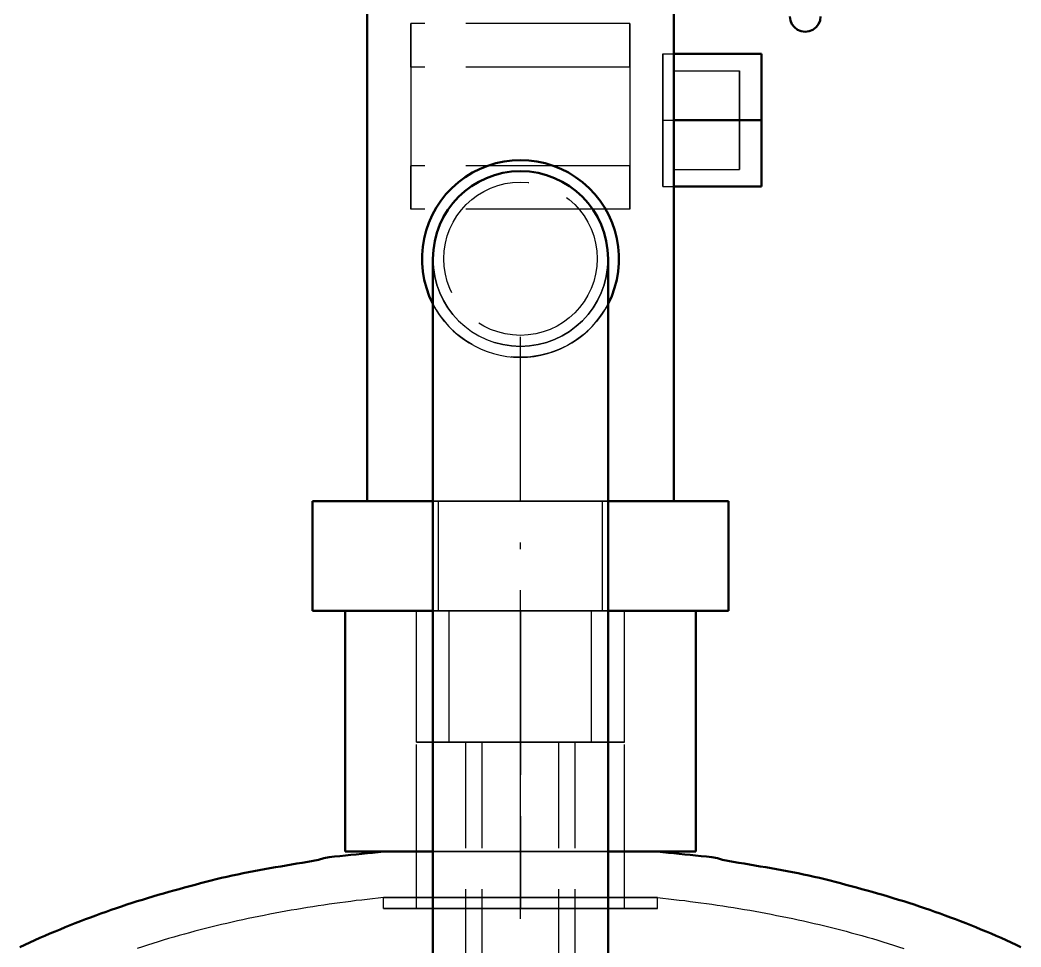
# Model space of a CAD drawing. Header units: millimetres. Extents: x 0 to 420, y 0 to 297.
# Drawn here: x 167.16 to 185.44, y 240.73 to 257.67 of the extents above; entities that cross this region are included whole.
import ezdxf

# ---------------------------------------------------------------- set-up
doc = ezdxf.new("R2010")
doc.units = ezdxf.units.MM
doc.linetypes.add('ISO02-TRAZOS', pattern=[3.75, 3, -0.75])
doc.linetypes.add('ISO04-TRAZO-PUNTO', pattern=[7.625, 6, -0.75, 0.125, -0.75])
for name, color, linetype, lineweight in [('01-VISIBLE', 7, 'CONTINUOUS', 50), ('02-OCULTA', 4, 'ISO02-TRAZOS', 25), ('03-EJE', 1, 'ISO04-TRAZO-PUNTO', 25)]:
    doc.layers.add(name, color=color, linetype=linetype, lineweight=lineweight)

msp = doc.modelspace()

# ---------------------------------------------------------------- linework, layer by layer
at = {"layer": '01-VISIBLE'}
for p, q in [((173.498, 248.876), (173.498, 261.13)), ((179.098, 248.876), (179.098, 261.13)), ((179.098, 257.048), (180.698, 257.048)), ((180.698, 257.048), (180.698, 255.836)), ((179.098, 255.836), (180.698, 255.836)), ((180.698, 255.836), (180.698, 254.623)), ((179.098, 254.623), (180.698, 254.623)), ((172.498, 246.876), (172.498, 248.876)), ((180.098, 246.876), (180.098, 248.876)), ((173.098, 242.476), (173.098, 246.876)), ((179.498, 242.476), (179.498, 246.876)), ((174.698, 245.305), (174.698, 190.44)), ((177.898, 245.305), (177.898, 190.44)), ((173.796, 242.476), (173.796, 242.476)), ((178.8, 242.476), (178.8, 242.476))]:
    msp.add_line(p, q, dxfattribs=at)
for points in [[(181.498, 257.45), (181.426, 257.459), (181.358, 257.487), (181.3, 257.532), (181.256, 257.59), (181.228, 257.657), (181.218, 257.73)], [(181.498, 257.45), (181.571, 257.459), (181.638, 257.487), (181.696, 257.532), (181.741, 257.59), (181.769, 257.657), (181.778, 257.73)], [(174.698, 245.305), (174.698, 245.405), (174.698, 245.505), (174.698, 245.605), (174.698, 245.705), (174.698, 245.805), (174.698, 245.905), (174.698, 246.005), (174.698, 246.105), (174.698, 246.205), (174.698, 246.305), (174.698, 246.405), (174.698, 246.505), (174.698, 246.605), (174.698, 246.705), (174.698, 246.805), (174.698, 246.905), (174.698, 247.005), (174.698, 247.105), (174.698, 247.205), (174.698, 247.305), (174.698, 247.405), (174.698, 247.505), (174.698, 247.605), (174.698, 247.705), (174.698, 247.805), (174.698, 247.905), (174.698, 248.005), (174.698, 248.105), (174.698, 248.205), (174.698, 248.305), (174.698, 248.405), (174.698, 248.505), (174.698, 248.605), (174.698, 248.705), (174.698, 248.805), (174.698, 248.905), (174.698, 249.005), (174.698, 249.105), (174.698, 249.205), (174.698, 249.305), (174.698, 249.405), (174.698, 249.505), (174.698, 249.605), (174.698, 249.705), (174.698, 249.805), (174.698, 249.905), (174.698, 250.005), (174.698, 250.105), (174.698, 250.205), (174.698, 250.305), (174.698, 250.405), (174.698, 250.505), (174.698, 250.605), (174.698, 250.705), (174.698, 250.805), (174.698, 250.905), (174.698, 251.005), (174.698, 251.105), (174.698, 251.205), (174.698, 251.305), (174.698, 251.405), (174.698, 251.505), (174.698, 251.605), (174.698, 251.705), (174.698, 251.805), (174.698, 251.905), (174.698, 252.005), (174.698, 252.105), (174.698, 252.205), (174.698, 252.305), (174.698, 252.405), (174.698, 252.505), (174.698, 252.605), (174.698, 252.705), (174.698, 252.805), (174.698, 252.905), (174.698, 253.005), (174.698, 253.105), (174.698, 253.205), (174.698, 253.305)], [(177.898, 245.305), (177.898, 245.405), (177.898, 245.505), (177.898, 245.605), (177.898, 245.705), (177.898, 245.805), (177.898, 245.905), (177.898, 246.005), (177.898, 246.105), (177.898, 246.205), (177.898, 246.305), (177.898, 246.405), (177.898, 246.505), (177.898, 246.605), (177.898, 246.705), (177.898, 246.805), (177.898, 246.905), (177.898, 247.005), (177.898, 247.105), (177.898, 247.205), (177.898, 247.305), (177.898, 247.405), (177.898, 247.505), (177.898, 247.605), (177.898, 247.705), (177.898, 247.805), (177.898, 247.905), (177.898, 248.005), (177.898, 248.105), (177.898, 248.205), (177.898, 248.305), (177.898, 248.405), (177.898, 248.505), (177.898, 248.605), (177.898, 248.705), (177.898, 248.805), (177.898, 248.905), (177.898, 249.005), (177.898, 249.105), (177.898, 249.205), (177.898, 249.305), (177.898, 249.405), (177.898, 249.505), (177.898, 249.605), (177.898, 249.705), (177.898, 249.805), (177.898, 249.905), (177.898, 250.005), (177.898, 250.105), (177.898, 250.205), (177.898, 250.305), (177.898, 250.405), (177.898, 250.505), (177.898, 250.605), (177.898, 250.705), (177.898, 250.805), (177.898, 250.905), (177.898, 251.005), (177.898, 251.105), (177.898, 251.205), (177.898, 251.305), (177.898, 251.405), (177.898, 251.505), (177.898, 251.605), (177.898, 251.705), (177.898, 251.805), (177.898, 251.905), (177.898, 252.005), (177.898, 252.105), (177.898, 252.205), (177.898, 252.305), (177.898, 252.405), (177.898, 252.505), (177.898, 252.605), (177.898, 252.705), (177.898, 252.805), (177.898, 252.905), (177.898, 253.005), (177.898, 253.105), (177.898, 253.205), (177.898, 253.305)], [(172.498, 248.876), (172.598, 248.876), (172.698, 248.876), (172.798, 248.876), (172.898, 248.876), (172.998, 248.876), (173.098, 248.876), (173.198, 248.876), (173.298, 248.876), (173.398, 248.876), (173.498, 248.876), (173.598, 248.876), (173.698, 248.876), (173.798, 248.876), (173.898, 248.876), (173.998, 248.876), (174.098, 248.876), (174.198, 248.876), (174.298, 248.876), (174.398, 248.876), (174.498, 248.876), (174.598, 248.876), (174.698, 248.876)], [(177.898, 248.876), (177.998, 248.876), (178.098, 248.876), (178.198, 248.876), (178.298, 248.876), (178.398, 248.876), (178.498, 248.876), (178.598, 248.876), (178.698, 248.876), (178.798, 248.876), (178.898, 248.876), (178.998, 248.876), (179.098, 248.876), (179.198, 248.876), (179.298, 248.876), (179.398, 248.876), (179.498, 248.876), (179.598, 248.876), (179.698, 248.876), (179.798, 248.876), (179.898, 248.876), (179.998, 248.876), (180.098, 248.876)], [(172.498, 246.876), (172.598, 246.876), (172.698, 246.876), (172.798, 246.876), (172.898, 246.876), (172.998, 246.876), (173.098, 246.876), (173.198, 246.876), (173.298, 246.876), (173.398, 246.876), (173.498, 246.876), (173.598, 246.876), (173.698, 246.876), (173.798, 246.876), (173.898, 246.876), (173.998, 246.876), (174.098, 246.876), (174.198, 246.876), (174.298, 246.876), (174.398, 246.876), (174.498, 246.876), (174.598, 246.876), (174.698, 246.876)], [(177.898, 246.876), (177.998, 246.876), (178.098, 246.876), (178.198, 246.876), (178.298, 246.876), (178.398, 246.876), (178.498, 246.876), (178.598, 246.876), (178.698, 246.876), (178.798, 246.876), (178.898, 246.876), (178.998, 246.876), (179.098, 246.876), (179.198, 246.876), (179.298, 246.876), (179.398, 246.876), (179.498, 246.876), (179.598, 246.876), (179.698, 246.876), (179.798, 246.876), (179.898, 246.876), (179.998, 246.876), (180.098, 246.876)], [(167.156, 240.732), (167.247, 240.775), (167.338, 240.817), (167.429, 240.858), (167.52, 240.899), (167.612, 240.939), (167.703, 240.978), (167.796, 241.018), (167.888, 241.056), (167.98, 241.094), (168.073, 241.131), (168.166, 241.168), (168.259, 241.204), (168.353, 241.24), (168.446, 241.275), (168.54, 241.31), (168.634, 241.344), (168.728, 241.378), (168.823, 241.411), (168.917, 241.444), (169.012, 241.476), (169.107, 241.507), (169.202, 241.538), (169.297, 241.568), (169.393, 241.598), (169.488, 241.627), (169.584, 241.656), (169.68, 241.684), (169.776, 241.712), (169.872, 241.74), (169.968, 241.767), (170.065, 241.793), (170.161, 241.82), (170.258, 241.846), (170.354, 241.872), (170.451, 241.898), (170.548, 241.923), (170.645, 241.947), (170.742, 241.972), (170.839, 241.995), (170.936, 242.018), (171.034, 242.039), (171.132, 242.06), (171.23, 242.081), (171.328, 242.1), (171.426, 242.119), (171.524, 242.138), (171.623, 242.155), (171.721, 242.173), (171.82, 242.19), (171.918, 242.206), (172.017, 242.223), (172.116, 242.24), (172.214, 242.256), (172.313, 242.273), (172.411, 242.29), (172.51, 242.307), (172.608, 242.328), (172.703, 242.358), (172.802, 242.372), (172.901, 242.384), (173, 242.395), (173.1, 242.405), (173.199, 242.416), (173.299, 242.426), (173.398, 242.436), (173.498, 242.446), (173.597, 242.456), (173.697, 242.466), (173.796, 242.476)], [(173.098, 242.476), (173.198, 242.476), (173.298, 242.476), (173.398, 242.476), (173.498, 242.476), (173.598, 242.476), (173.698, 242.476), (173.798, 242.476), (173.898, 242.476), (173.998, 242.476), (174.098, 242.476), (174.198, 242.476), (174.298, 242.476), (174.398, 242.476), (174.498, 242.476), (174.598, 242.476), (174.698, 242.476)], [(174.698, 242.476), (174.598, 242.476), (174.498, 242.476), (174.397, 242.476), (174.297, 242.476), (174.197, 242.476), (174.097, 242.476), (173.997, 242.476), (173.896, 242.476), (173.796, 242.476)], [(178.8, 242.476), (178.7, 242.476), (178.6, 242.476), (178.499, 242.476), (178.399, 242.476), (178.299, 242.476), (178.199, 242.476), (178.099, 242.476), (177.998, 242.476), (177.898, 242.476)], [(177.898, 242.476), (178.005, 242.476), (178.111, 242.476), (178.218, 242.476), (178.325, 242.476), (178.431, 242.476), (178.538, 242.476), (178.645, 242.476), (178.751, 242.476), (178.858, 242.476), (178.965, 242.476), (179.071, 242.476), (179.178, 242.476), (179.285, 242.476), (179.391, 242.476), (179.498, 242.476)], [(185.44, 240.732), (185.349, 240.775), (185.259, 240.817), (185.168, 240.858), (185.076, 240.899), (184.985, 240.939), (184.893, 240.978), (184.801, 241.018), (184.708, 241.056), (184.616, 241.094), (184.523, 241.131), (184.43, 241.168), (184.337, 241.204), (184.244, 241.24), (184.15, 241.275), (184.056, 241.31), (183.962, 241.344), (183.868, 241.378), (183.774, 241.411), (183.679, 241.444), (183.584, 241.476), (183.489, 241.507), (183.394, 241.538), (183.299, 241.568), (183.204, 241.598), (183.108, 241.627), (183.012, 241.656), (182.916, 241.684), (182.82, 241.712), (182.724, 241.74), (182.628, 241.767), (182.531, 241.793), (182.435, 241.82), (182.339, 241.846), (182.242, 241.872), (182.145, 241.898), (182.048, 241.923), (181.952, 241.947), (181.855, 241.972), (181.757, 241.995), (181.66, 242.018), (181.562, 242.039), (181.465, 242.06), (181.367, 242.081), (181.269, 242.1), (181.17, 242.119), (181.072, 242.138), (180.974, 242.155), (180.875, 242.173), (180.777, 242.19), (180.678, 242.206), (180.579, 242.223), (180.481, 242.24), (180.382, 242.256), (180.284, 242.273), (180.185, 242.29), (180.086, 242.307), (179.989, 242.328), (179.894, 242.358), (179.795, 242.372), (179.695, 242.384), (179.596, 242.395), (179.497, 242.405), (179.397, 242.416), (179.298, 242.426), (179.198, 242.436), (179.099, 242.446), (178.999, 242.456), (178.9, 242.466), (178.8, 242.476)]]:
    msp.add_lwpolyline(points, dxfattribs=at)
for radius, start, end in [(1.8, -27.266, -152.734), (1.6, 0, 180)]:
    msp.add_arc((176.298, 253.305), radius, start, end, dxfattribs=at)
at = {"layer": '02-OCULTA'}
for p, q in [((173.498, 248.876), (173.498, 261.53)), ((179.098, 248.876), (179.098, 261.53)), ((178.298, 257.601), (174.298, 257.601)), ((174.298, 256.805), (174.298, 257.601)), ((174.298, 257.601), (174.298, 255.003)), ((178.298, 256.805), (178.298, 257.601)), ((178.298, 257.601), (178.298, 255.003)), ((178.898, 257.048), (180.698, 257.048)), ((178.898, 255.836), (178.898, 257.048)), ((178.898, 257.048), (179.098, 257.048)), ((178.898, 257.048), (178.898, 255.836)), ((180.698, 255.836), (180.698, 257.048)), ((178.298, 256.805), (174.298, 256.805)), ((174.298, 256.805), (174.298, 254.208)), ((178.298, 256.805), (178.298, 254.208)), ((179.098, 256.736), (180.298, 256.736)), ((178.898, 255.836), (180.698, 255.836)), ((178.898, 255.836), (179.098, 255.836)), ((178.898, 255.836), (178.898, 254.623)), ((178.898, 254.623), (178.898, 255.836)), ((180.698, 254.623), (180.698, 255.836)), ((178.298, 255.003), (174.298, 255.003)), ((174.298, 254.208), (174.298, 255.003)), ((178.298, 254.208), (178.298, 255.003)), ((179.098, 254.936), (180.298, 254.936)), ((178.898, 254.623), (179.098, 254.623)), ((178.898, 254.623), (180.698, 254.623)), ((178.298, 254.208), (174.298, 254.208)), ((178.298, 248.876), (174.298, 248.876)), ((178.298, 248.876), (174.298, 248.876)), ((174.798, 246.876), (174.798, 248.876)), ((177.798, 246.876), (177.798, 248.876)), ((174.398, 241.435), (174.398, 246.876)), ((174.398, 244.476), (174.398, 246.876)), ((174.998, 244.476), (174.998, 246.876)), ((176.298, 246.876), (176.298, 241.435)), ((177.598, 244.476), (177.598, 246.876)), ((178.198, 241.435), (178.198, 246.876)), ((178.198, 244.476), (178.198, 246.876)), ((175.298, 115.04), (175.298, 244.476)), ((175.598, 115.04), (175.598, 244.476)), ((176.998, 115.04), (176.998, 244.476)), ((177.298, 115.04), (177.298, 244.476)), ((173.796, 241.435), (173.796, 241.635)), ((178.8, 241.435), (178.8, 241.635))]:
    msp.add_line(p, q, dxfattribs=at)
for points in [[(179.098, 254.936), (179.098, 255.036), (179.098, 255.136), (179.098, 255.236), (179.098, 255.336), (179.098, 255.436), (179.098, 255.536), (179.098, 255.636), (179.098, 255.736), (179.098, 255.836), (179.098, 255.936), (179.098, 256.036), (179.098, 256.136), (179.098, 256.236), (179.098, 256.336), (179.098, 256.436), (179.098, 256.536), (179.098, 256.636), (179.098, 256.736)], [(179.098, 256.736), (179.098, 256.636), (179.098, 256.536), (179.098, 256.436), (179.098, 256.336), (179.098, 256.236), (179.098, 256.136), (179.098, 256.036), (179.098, 255.936), (179.098, 255.836), (179.098, 255.736), (179.098, 255.636), (179.098, 255.536), (179.098, 255.436), (179.098, 255.336), (179.098, 255.236), (179.098, 255.136), (179.098, 255.036), (179.098, 254.936)], [(180.298, 254.936), (180.298, 255.036), (180.298, 255.136), (180.298, 255.236), (180.298, 255.336), (180.298, 255.436), (180.298, 255.536), (180.298, 255.636), (180.298, 255.736), (180.298, 255.836), (180.298, 255.936), (180.298, 256.036), (180.298, 256.136), (180.298, 256.236), (180.298, 256.336), (180.298, 256.436), (180.298, 256.536), (180.298, 256.636), (180.298, 256.736)], [(180.298, 256.736), (180.298, 256.636), (180.298, 256.536), (180.298, 256.436), (180.298, 256.336), (180.298, 256.236), (180.298, 256.136), (180.298, 256.036), (180.298, 255.936), (180.298, 255.836), (180.298, 255.736), (180.298, 255.636), (180.298, 255.536), (180.298, 255.436), (180.298, 255.336), (180.298, 255.236), (180.298, 255.136), (180.298, 255.036), (180.298, 254.936)], [(176.298, 248.876), (176.198, 248.876), (176.098, 248.876), (175.998, 248.876), (175.898, 248.876), (175.798, 248.876), (175.698, 248.876), (175.598, 248.876), (175.498, 248.876), (175.398, 248.876), (175.298, 248.876), (175.198, 248.876), (175.098, 248.876), (174.998, 248.876), (174.898, 248.876), (174.798, 248.876), (174.698, 248.876), (174.598, 248.876), (174.498, 248.876), (174.398, 248.876), (174.298, 248.876), (174.198, 248.876), (174.098, 248.876), (173.998, 248.876), (173.898, 248.876), (173.798, 248.876), (173.698, 248.876), (173.598, 248.876), (173.498, 248.876), (173.398, 248.876), (173.298, 248.876), (173.198, 248.876), (173.098, 248.876), (172.998, 248.876), (172.898, 248.876), (172.798, 248.876), (172.698, 248.876), (172.598, 248.876), (172.498, 248.876)], [(174.298, 248.876), (174.198, 248.876), (174.098, 248.876), (173.998, 248.876), (173.898, 248.876), (173.798, 248.876), (173.698, 248.876), (173.598, 248.876), (173.498, 248.876)], [(174.298, 248.876), (174.198, 248.876), (174.098, 248.876), (173.998, 248.876), (173.898, 248.876), (173.798, 248.876), (173.698, 248.876), (173.598, 248.876), (173.498, 248.876)], [(174.698, 248.876), (174.801, 248.876), (174.905, 248.876), (175.008, 248.876), (175.111, 248.876), (175.214, 248.876), (175.318, 248.876), (175.421, 248.876), (175.524, 248.876), (175.627, 248.876), (175.73, 248.876), (175.834, 248.876), (175.937, 248.876), (176.04, 248.876), (176.143, 248.876), (176.247, 248.876), (176.35, 248.876), (176.453, 248.876), (176.556, 248.876), (176.659, 248.876), (176.763, 248.876), (176.866, 248.876), (176.969, 248.876), (177.072, 248.876), (177.176, 248.876), (177.279, 248.876), (177.382, 248.876), (177.485, 248.876), (177.588, 248.876), (177.692, 248.876), (177.795, 248.876), (177.898, 248.876)], [(176.298, 248.876), (176.198, 248.876), (176.098, 248.876), (175.998, 248.876), (175.898, 248.876), (175.798, 248.876), (175.698, 248.876), (175.598, 248.876), (175.498, 248.876), (175.398, 248.876), (175.298, 248.876), (175.198, 248.876), (175.098, 248.876), (174.998, 248.876), (174.898, 248.876), (174.798, 248.876)], [(174.798, 248.876), (174.898, 248.876), (174.998, 248.876), (175.098, 248.876), (175.198, 248.876), (175.298, 248.876), (175.398, 248.876), (175.498, 248.876), (175.598, 248.876), (175.698, 248.876), (175.798, 248.876), (175.898, 248.876), (175.998, 248.876), (176.098, 248.876), (176.198, 248.876), (176.298, 248.876), (176.398, 248.876), (176.498, 248.876), (176.598, 248.876), (176.698, 248.876), (176.798, 248.876), (176.898, 248.876), (176.998, 248.876), (177.098, 248.876), (177.198, 248.876), (177.298, 248.876), (177.398, 248.876), (177.498, 248.876), (177.598, 248.876), (177.698, 248.876), (177.798, 248.876)], [(180.098, 248.876), (179.998, 248.876), (179.898, 248.876), (179.798, 248.876), (179.698, 248.876), (179.598, 248.876), (179.498, 248.876), (179.398, 248.876), (179.298, 248.876), (179.198, 248.876), (179.098, 248.876), (178.998, 248.876), (178.898, 248.876), (178.798, 248.876), (178.698, 248.876), (178.598, 248.876), (178.498, 248.876), (178.398, 248.876), (178.298, 248.876), (178.198, 248.876), (178.098, 248.876), (177.998, 248.876), (177.898, 248.876), (177.798, 248.876), (177.698, 248.876), (177.598, 248.876), (177.498, 248.876), (177.398, 248.876), (177.298, 248.876), (177.198, 248.876), (177.098, 248.876), (176.998, 248.876), (176.898, 248.876), (176.798, 248.876), (176.698, 248.876), (176.598, 248.876), (176.498, 248.876), (176.398, 248.876), (176.298, 248.876)], [(177.798, 248.876), (177.691, 248.876), (177.584, 248.876), (177.477, 248.876), (177.37, 248.876), (177.262, 248.876), (177.155, 248.876), (177.048, 248.876), (176.941, 248.876), (176.834, 248.876), (176.727, 248.876), (176.62, 248.876), (176.512, 248.876), (176.405, 248.876), (176.298, 248.876)], [(178.298, 248.876), (178.398, 248.876), (178.498, 248.876), (178.598, 248.876), (178.698, 248.876), (178.798, 248.876), (178.898, 248.876), (178.998, 248.876), (179.098, 248.876)], [(178.298, 248.876), (178.398, 248.876), (178.498, 248.876), (178.598, 248.876), (178.698, 248.876), (178.798, 248.876), (178.898, 248.876), (178.998, 248.876), (179.098, 248.876)], [(176.298, 246.876), (176.198, 246.876), (176.098, 246.876), (175.998, 246.876), (175.898, 246.876), (175.798, 246.876), (175.698, 246.876), (175.598, 246.876), (175.498, 246.876), (175.398, 246.876), (175.298, 246.876), (175.198, 246.876), (175.098, 246.876), (174.998, 246.876), (174.898, 246.876), (174.798, 246.876), (174.698, 246.876), (174.598, 246.876), (174.498, 246.876), (174.398, 246.876), (174.298, 246.876), (174.198, 246.876), (174.098, 246.876), (173.998, 246.876), (173.898, 246.876), (173.798, 246.876), (173.698, 246.876), (173.598, 246.876), (173.498, 246.876), (173.398, 246.876), (173.298, 246.876), (173.198, 246.876), (173.098, 246.876), (172.998, 246.876), (172.898, 246.876), (172.798, 246.876), (172.698, 246.876), (172.598, 246.876), (172.498, 246.876)], [(176.298, 246.876), (176.198, 246.876), (176.098, 246.876), (175.998, 246.876), (175.898, 246.876), (175.798, 246.876), (175.698, 246.876), (175.598, 246.876), (175.498, 246.876), (175.398, 246.876), (175.298, 246.876), (175.198, 246.876), (175.098, 246.876), (174.998, 246.876), (174.898, 246.876), (174.798, 246.876), (174.698, 246.876), (174.598, 246.876), (174.498, 246.876), (174.398, 246.876), (174.298, 246.876), (174.198, 246.876), (174.098, 246.876), (173.998, 246.876), (173.898, 246.876), (173.798, 246.876), (173.698, 246.876), (173.598, 246.876), (173.498, 246.876), (173.398, 246.876), (173.298, 246.876), (173.198, 246.876), (173.098, 246.876)], [(173.098, 246.876), (173.198, 246.876), (173.298, 246.876), (173.398, 246.876), (173.498, 246.876), (173.598, 246.876), (173.698, 246.876), (173.798, 246.876), (173.898, 246.876), (173.998, 246.876), (174.098, 246.876), (174.198, 246.876), (174.298, 246.876), (174.398, 246.876), (174.498, 246.876), (174.598, 246.876), (174.698, 246.876), (174.798, 246.876), (174.898, 246.876), (174.998, 246.876), (175.098, 246.876), (175.198, 246.876), (175.298, 246.876), (175.398, 246.876), (175.498, 246.876), (175.598, 246.876), (175.698, 246.876), (175.798, 246.876), (175.898, 246.876), (175.998, 246.876), (176.098, 246.876), (176.198, 246.876), (176.298, 246.876), (176.398, 246.876), (176.498, 246.876), (176.598, 246.876), (176.698, 246.876), (176.798, 246.876), (176.898, 246.876), (176.998, 246.876), (177.098, 246.876), (177.198, 246.876), (177.298, 246.876), (177.398, 246.876), (177.498, 246.876), (177.598, 246.876), (177.698, 246.876), (177.798, 246.876), (177.898, 246.876), (177.998, 246.876), (178.098, 246.876), (178.198, 246.876), (178.298, 246.876), (178.398, 246.876), (178.498, 246.876), (178.598, 246.876), (178.698, 246.876), (178.798, 246.876), (178.898, 246.876), (178.998, 246.876), (179.098, 246.876), (179.198, 246.876), (179.298, 246.876), (179.398, 246.876), (179.498, 246.876)], [(176.298, 246.876), (176.198, 246.876), (176.098, 246.876), (175.998, 246.876), (175.898, 246.876), (175.798, 246.876), (175.698, 246.876), (175.598, 246.876), (175.498, 246.876), (175.398, 246.876), (175.298, 246.876), (175.198, 246.876), (175.098, 246.876), (174.998, 246.876), (174.898, 246.876), (174.798, 246.876), (174.698, 246.876), (174.598, 246.876), (174.498, 246.876), (174.398, 246.876)], [(174.398, 246.876), (174.498, 246.876), (174.598, 246.876), (174.698, 246.876), (174.798, 246.876), (174.898, 246.876), (174.998, 246.876), (175.098, 246.876), (175.198, 246.876), (175.298, 246.876), (175.398, 246.876), (175.498, 246.876), (175.598, 246.876), (175.698, 246.876), (175.798, 246.876), (175.898, 246.876), (175.998, 246.876), (176.098, 246.876), (176.198, 246.876), (176.298, 246.876), (176.398, 246.876), (176.498, 246.876), (176.598, 246.876), (176.698, 246.876), (176.798, 246.876), (176.898, 246.876), (176.998, 246.876), (177.098, 246.876), (177.198, 246.876), (177.298, 246.876), (177.398, 246.876), (177.498, 246.876), (177.598, 246.876), (177.698, 246.876), (177.798, 246.876), (177.898, 246.876), (177.998, 246.876), (178.098, 246.876), (178.198, 246.876)], [(176.298, 246.876), (176.198, 246.876), (176.098, 246.876), (175.998, 246.876), (175.898, 246.876), (175.798, 246.876), (175.698, 246.876), (175.598, 246.876), (175.498, 246.876), (175.398, 246.876), (175.298, 246.876), (175.198, 246.876), (175.098, 246.876), (174.998, 246.876), (174.898, 246.876), (174.798, 246.876), (174.698, 246.876), (174.598, 246.876), (174.498, 246.876), (174.398, 246.876)], [(174.398, 246.876), (174.498, 246.876), (174.598, 246.876), (174.698, 246.876), (174.798, 246.876), (174.898, 246.876), (174.998, 246.876), (175.098, 246.876), (175.198, 246.876), (175.298, 246.876), (175.398, 246.876), (175.498, 246.876), (175.598, 246.876), (175.698, 246.876), (175.798, 246.876), (175.898, 246.876), (175.998, 246.876), (176.098, 246.876), (176.198, 246.876), (176.298, 246.876), (176.398, 246.876), (176.498, 246.876), (176.598, 246.876), (176.698, 246.876), (176.798, 246.876), (176.898, 246.876), (176.998, 246.876), (177.098, 246.876), (177.198, 246.876), (177.298, 246.876), (177.398, 246.876), (177.498, 246.876), (177.598, 246.876), (177.698, 246.876), (177.798, 246.876), (177.898, 246.876), (177.998, 246.876), (178.098, 246.876), (178.198, 246.876)], [(174.698, 246.876), (174.801, 246.876), (174.905, 246.876), (175.008, 246.876), (175.111, 246.876), (175.214, 246.876), (175.318, 246.876), (175.421, 246.876), (175.524, 246.876), (175.627, 246.876), (175.73, 246.876), (175.834, 246.876), (175.937, 246.876), (176.04, 246.876), (176.143, 246.876), (176.247, 246.876), (176.35, 246.876), (176.453, 246.876), (176.556, 246.876), (176.659, 246.876), (176.763, 246.876), (176.866, 246.876), (176.969, 246.876), (177.072, 246.876), (177.176, 246.876), (177.279, 246.876), (177.382, 246.876), (177.485, 246.876), (177.588, 246.876), (177.692, 246.876), (177.795, 246.876), (177.898, 246.876)], [(176.298, 246.876), (176.198, 246.876), (176.098, 246.876), (175.998, 246.876), (175.898, 246.876), (175.798, 246.876), (175.698, 246.876), (175.598, 246.876), (175.498, 246.876), (175.398, 246.876), (175.298, 246.876), (175.198, 246.876), (175.098, 246.876), (174.998, 246.876), (174.898, 246.876), (174.798, 246.876)], [(174.798, 246.876), (174.898, 246.876), (174.998, 246.876), (175.098, 246.876), (175.198, 246.876), (175.298, 246.876), (175.398, 246.876), (175.498, 246.876), (175.598, 246.876), (175.698, 246.876), (175.798, 246.876), (175.898, 246.876), (175.998, 246.876), (176.098, 246.876), (176.198, 246.876), (176.298, 246.876), (176.398, 246.876), (176.498, 246.876), (176.598, 246.876), (176.698, 246.876), (176.798, 246.876), (176.898, 246.876), (176.998, 246.876), (177.098, 246.876), (177.198, 246.876), (177.298, 246.876), (177.398, 246.876), (177.498, 246.876), (177.598, 246.876), (177.698, 246.876), (177.798, 246.876)], [(176.298, 246.876), (176.198, 246.876), (176.098, 246.876), (175.998, 246.876), (175.898, 246.876), (175.798, 246.876), (175.698, 246.876), (175.598, 246.876), (175.498, 246.876), (175.398, 246.876), (175.298, 246.876), (175.198, 246.876), (175.098, 246.876), (174.998, 246.876)], [(174.998, 246.876), (175.098, 246.876), (175.198, 246.876), (175.298, 246.876), (175.398, 246.876), (175.498, 246.876), (175.598, 246.876), (175.698, 246.876), (175.798, 246.876), (175.898, 246.876), (175.998, 246.876), (176.098, 246.876), (176.198, 246.876), (176.298, 246.876), (176.398, 246.876), (176.498, 246.876), (176.598, 246.876), (176.698, 246.876), (176.798, 246.876), (176.898, 246.876), (176.998, 246.876), (177.098, 246.876), (177.198, 246.876), (177.298, 246.876), (177.398, 246.876), (177.498, 246.876), (177.598, 246.876)], [(179.498, 246.876), (179.395, 246.876), (179.292, 246.876), (179.188, 246.876), (179.085, 246.876), (178.982, 246.876), (178.879, 246.876), (178.776, 246.876), (178.672, 246.876), (178.569, 246.876), (178.466, 246.876), (178.363, 246.876), (178.259, 246.876), (178.156, 246.876), (178.053, 246.876), (177.95, 246.876), (177.847, 246.876), (177.743, 246.876), (177.64, 246.876), (177.537, 246.876), (177.434, 246.876), (177.33, 246.876), (177.227, 246.876), (177.124, 246.876), (177.021, 246.876), (176.918, 246.876), (176.814, 246.876), (176.711, 246.876), (176.608, 246.876), (176.505, 246.876), (176.401, 246.876), (176.298, 246.876)], [(178.198, 246.876), (178.098, 246.876), (177.998, 246.876), (177.898, 246.876), (177.798, 246.876), (177.698, 246.876), (177.598, 246.876), (177.498, 246.876), (177.398, 246.876), (177.298, 246.876), (177.198, 246.876), (177.098, 246.876), (176.998, 246.876), (176.898, 246.876), (176.798, 246.876), (176.698, 246.876), (176.598, 246.876), (176.498, 246.876), (176.398, 246.876), (176.298, 246.876)], [(180.098, 246.876), (179.998, 246.876), (179.898, 246.876), (179.798, 246.876), (179.698, 246.876), (179.598, 246.876), (179.498, 246.876), (179.398, 246.876), (179.298, 246.876), (179.198, 246.876), (179.098, 246.876), (178.998, 246.876), (178.898, 246.876), (178.798, 246.876), (178.698, 246.876), (178.598, 246.876), (178.498, 246.876), (178.398, 246.876), (178.298, 246.876), (178.198, 246.876), (178.098, 246.876), (177.998, 246.876), (177.898, 246.876), (177.798, 246.876), (177.698, 246.876), (177.598, 246.876), (177.498, 246.876), (177.398, 246.876), (177.298, 246.876), (177.198, 246.876), (177.098, 246.876), (176.998, 246.876), (176.898, 246.876), (176.798, 246.876), (176.698, 246.876), (176.598, 246.876), (176.498, 246.876), (176.398, 246.876), (176.298, 246.876)], [(177.798, 246.876), (177.691, 246.876), (177.584, 246.876), (177.477, 246.876), (177.37, 246.876), (177.262, 246.876), (177.155, 246.876), (177.048, 246.876), (176.941, 246.876), (176.834, 246.876), (176.727, 246.876), (176.62, 246.876), (176.512, 246.876), (176.405, 246.876), (176.298, 246.876)], [(178.198, 246.876), (178.098, 246.876), (177.998, 246.876), (177.898, 246.876), (177.798, 246.876), (177.698, 246.876), (177.598, 246.876), (177.498, 246.876), (177.398, 246.876), (177.298, 246.876), (177.198, 246.876), (177.098, 246.876), (176.998, 246.876), (176.898, 246.876), (176.798, 246.876), (176.698, 246.876), (176.598, 246.876), (176.498, 246.876), (176.398, 246.876), (176.298, 246.876)], [(177.598, 246.876), (177.49, 246.876), (177.381, 246.876), (177.273, 246.876), (177.165, 246.876), (177.056, 246.876), (176.948, 246.876), (176.84, 246.876), (176.731, 246.876), (176.623, 246.876), (176.515, 246.876), (176.406, 246.876), (176.298, 246.876)], [(176.298, 244.476), (176.198, 244.476), (176.098, 244.476), (175.998, 244.476), (175.898, 244.476), (175.798, 244.476), (175.698, 244.476), (175.598, 244.476), (175.498, 244.476), (175.398, 244.476), (175.298, 244.476), (175.198, 244.476), (175.098, 244.476), (174.998, 244.476), (174.898, 244.476), (174.798, 244.476), (174.698, 244.476), (174.598, 244.476), (174.498, 244.476), (174.398, 244.476)], [(174.398, 244.476), (174.498, 244.476), (174.598, 244.476), (174.698, 244.476), (174.798, 244.476), (174.898, 244.476), (174.998, 244.476), (175.098, 244.476), (175.198, 244.476), (175.298, 244.476), (175.398, 244.476), (175.498, 244.476), (175.598, 244.476), (175.698, 244.476), (175.798, 244.476), (175.898, 244.476), (175.998, 244.476), (176.098, 244.476), (176.198, 244.476), (176.298, 244.476), (176.398, 244.476), (176.498, 244.476), (176.598, 244.476), (176.698, 244.476), (176.798, 244.476), (176.898, 244.476), (176.998, 244.476), (177.098, 244.476), (177.198, 244.476), (177.298, 244.476), (177.398, 244.476), (177.498, 244.476), (177.598, 244.476), (177.698, 244.476), (177.798, 244.476), (177.898, 244.476), (177.998, 244.476), (178.098, 244.476), (178.198, 244.476)], [(176.298, 244.476), (176.198, 244.476), (176.098, 244.476), (175.998, 244.476), (175.898, 244.476), (175.798, 244.476), (175.698, 244.476), (175.598, 244.476), (175.498, 244.476), (175.398, 244.476), (175.298, 244.476), (175.198, 244.476), (175.098, 244.476), (174.998, 244.476)], [(174.998, 244.476), (175.098, 244.476), (175.198, 244.476), (175.298, 244.476), (175.398, 244.476), (175.498, 244.476), (175.598, 244.476), (175.698, 244.476), (175.798, 244.476), (175.898, 244.476), (175.998, 244.476), (176.098, 244.476), (176.198, 244.476), (176.298, 244.476), (176.398, 244.476), (176.498, 244.476), (176.598, 244.476), (176.698, 244.476), (176.798, 244.476), (176.898, 244.476), (176.998, 244.476), (177.098, 244.476), (177.198, 244.476), (177.298, 244.476), (177.398, 244.476), (177.498, 244.476), (177.598, 244.476)], [(176.298, 244.476), (176.198, 244.476), (176.098, 244.476), (175.998, 244.476), (175.898, 244.476), (175.798, 244.476), (175.698, 244.476), (175.598, 244.476), (175.498, 244.476), (175.398, 244.476), (175.298, 244.476)], [(175.298, 244.476), (175.398, 244.476), (175.498, 244.476), (175.598, 244.476), (175.698, 244.476), (175.798, 244.476), (175.898, 244.476), (175.998, 244.476), (176.098, 244.476), (176.198, 244.476), (176.298, 244.476), (176.398, 244.476), (176.498, 244.476), (176.598, 244.476), (176.698, 244.476), (176.798, 244.476), (176.898, 244.476), (176.998, 244.476), (177.098, 244.476), (177.198, 244.476), (177.298, 244.476)], [(176.298, 244.476), (176.198, 244.476), (176.098, 244.476), (175.998, 244.476), (175.898, 244.476), (175.798, 244.476), (175.698, 244.476), (175.598, 244.476)], [(175.598, 244.476), (175.698, 244.476), (175.798, 244.476), (175.898, 244.476), (175.998, 244.476), (176.098, 244.476), (176.198, 244.476), (176.298, 244.476), (176.398, 244.476), (176.498, 244.476), (176.598, 244.476), (176.698, 244.476), (176.798, 244.476), (176.898, 244.476), (176.998, 244.476)], [(178.198, 244.476), (178.098, 244.476), (177.998, 244.476), (177.898, 244.476), (177.798, 244.476), (177.698, 244.476), (177.598, 244.476), (177.498, 244.476), (177.398, 244.476), (177.298, 244.476), (177.198, 244.476), (177.098, 244.476), (176.998, 244.476), (176.898, 244.476), (176.798, 244.476), (176.698, 244.476), (176.598, 244.476), (176.498, 244.476), (176.398, 244.476), (176.298, 244.476)], [(177.598, 244.476), (177.49, 244.476), (177.381, 244.476), (177.273, 244.476), (177.165, 244.476), (177.056, 244.476), (176.948, 244.476), (176.84, 244.476), (176.731, 244.476), (176.623, 244.476), (176.515, 244.476), (176.406, 244.476), (176.298, 244.476)], [(177.298, 244.476), (177.198, 244.476), (177.098, 244.476), (176.998, 244.476), (176.898, 244.476), (176.798, 244.476), (176.698, 244.476), (176.598, 244.476), (176.498, 244.476), (176.398, 244.476), (176.298, 244.476)], [(176.998, 244.476), (176.881, 244.476), (176.765, 244.476), (176.648, 244.476), (176.531, 244.476), (176.415, 244.476), (176.298, 244.476)], [(176.298, 242.476), (176.198, 242.476), (176.098, 242.476), (175.998, 242.476), (175.898, 242.476), (175.798, 242.476), (175.698, 242.476), (175.598, 242.476), (175.498, 242.476), (175.398, 242.476), (175.298, 242.476), (175.198, 242.476), (175.098, 242.476), (174.998, 242.476), (174.898, 242.476), (174.798, 242.476), (174.698, 242.476), (174.598, 242.476), (174.498, 242.476), (174.398, 242.476), (174.298, 242.476), (174.198, 242.476), (174.098, 242.476), (173.998, 242.476), (173.898, 242.476), (173.798, 242.476), (173.698, 242.476), (173.598, 242.476), (173.498, 242.476), (173.398, 242.476), (173.298, 242.476), (173.198, 242.476), (173.098, 242.476)], [(173.796, 242.476), (173.896, 242.476), (173.996, 242.476), (174.096, 242.476), (174.196, 242.476), (174.297, 242.476), (174.397, 242.476), (174.497, 242.476), (174.597, 242.476), (174.697, 242.476), (174.797, 242.476), (174.897, 242.476), (174.997, 242.476), (175.097, 242.476), (175.197, 242.476), (175.297, 242.476), (175.397, 242.476), (175.498, 242.476), (175.598, 242.476), (175.698, 242.476), (175.798, 242.476), (175.898, 242.476), (175.998, 242.476), (176.098, 242.476), (176.198, 242.476), (176.298, 242.476)], [(176.298, 242.476), (176.198, 242.476), (176.098, 242.476), (175.998, 242.476), (175.898, 242.476), (175.798, 242.476), (175.698, 242.476), (175.598, 242.476), (175.498, 242.476), (175.397, 242.476), (175.297, 242.476), (175.197, 242.476), (175.097, 242.476), (174.997, 242.476), (174.897, 242.476), (174.797, 242.476), (174.697, 242.476), (174.597, 242.476), (174.497, 242.476), (174.397, 242.476), (174.297, 242.476), (174.196, 242.476), (174.096, 242.476), (173.996, 242.476), (173.896, 242.476), (173.796, 242.476)], [(173.796, 242.476), (173.896, 242.476), (173.996, 242.476), (174.096, 242.476), (174.196, 242.476), (174.297, 242.476), (174.397, 242.476), (174.497, 242.476), (174.597, 242.476), (174.697, 242.476), (174.797, 242.476), (174.897, 242.476), (174.997, 242.476), (175.097, 242.476), (175.197, 242.476), (175.297, 242.476), (175.397, 242.476), (175.498, 242.476), (175.598, 242.476), (175.698, 242.476), (175.798, 242.476), (175.898, 242.476), (175.998, 242.476), (176.098, 242.476), (176.198, 242.476), (176.298, 242.476), (176.398, 242.476), (176.498, 242.476), (176.598, 242.476), (176.698, 242.476), (176.799, 242.476), (176.899, 242.476), (176.999, 242.476), (177.099, 242.476), (177.199, 242.476), (177.299, 242.476), (177.399, 242.476), (177.499, 242.476), (177.599, 242.476), (177.699, 242.476), (177.799, 242.476), (177.899, 242.476), (178, 242.476), (178.1, 242.476), (178.2, 242.476), (178.3, 242.476), (178.4, 242.476), (178.5, 242.476), (178.6, 242.476), (178.7, 242.476), (178.8, 242.476)], [(177.898, 242.476), (177.798, 242.476), (177.698, 242.476), (177.598, 242.476), (177.498, 242.476), (177.398, 242.476), (177.298, 242.476), (177.198, 242.476), (177.098, 242.476), (176.998, 242.476), (176.898, 242.476), (176.798, 242.476), (176.698, 242.476), (176.598, 242.476), (176.498, 242.476), (176.398, 242.476), (176.298, 242.476), (176.198, 242.476), (176.098, 242.476), (175.998, 242.476), (175.898, 242.476), (175.798, 242.476), (175.698, 242.476), (175.598, 242.476), (175.498, 242.476), (175.398, 242.476), (175.298, 242.476), (175.198, 242.476), (175.098, 242.476), (174.998, 242.476), (174.898, 242.476), (174.798, 242.476), (174.698, 242.476)], [(174.698, 242.476), (174.798, 242.476), (174.898, 242.476), (174.998, 242.476), (175.098, 242.476), (175.198, 242.476), (175.298, 242.476), (175.398, 242.476), (175.498, 242.476), (175.598, 242.476), (175.698, 242.476), (175.798, 242.476), (175.898, 242.476), (175.998, 242.476), (176.098, 242.476), (176.198, 242.476), (176.298, 242.476), (176.398, 242.476), (176.498, 242.476), (176.598, 242.476), (176.698, 242.476), (176.798, 242.476), (176.898, 242.476), (176.998, 242.476), (177.098, 242.476), (177.198, 242.476), (177.298, 242.476), (177.398, 242.476), (177.498, 242.476), (177.598, 242.476), (177.698, 242.476), (177.798, 242.476), (177.898, 242.476)], [(176.298, 242.476), (176.398, 242.476), (176.498, 242.476), (176.598, 242.476), (176.698, 242.476), (176.799, 242.476), (176.899, 242.476), (176.999, 242.476), (177.099, 242.476), (177.199, 242.476), (177.299, 242.476), (177.399, 242.476), (177.499, 242.476), (177.599, 242.476), (177.699, 242.476), (177.799, 242.476), (177.899, 242.476), (178, 242.476), (178.1, 242.476), (178.2, 242.476), (178.3, 242.476), (178.4, 242.476), (178.5, 242.476), (178.6, 242.476), (178.7, 242.476), (178.8, 242.476)], [(178.8, 242.476), (178.7, 242.476), (178.6, 242.476), (178.5, 242.476), (178.4, 242.476), (178.3, 242.476), (178.2, 242.476), (178.1, 242.476), (178, 242.476), (177.899, 242.476), (177.799, 242.476), (177.699, 242.476), (177.599, 242.476), (177.499, 242.476), (177.399, 242.476), (177.299, 242.476), (177.199, 242.476), (177.099, 242.476), (176.999, 242.476), (176.899, 242.476), (176.799, 242.476), (176.698, 242.476), (176.598, 242.476), (176.498, 242.476), (176.398, 242.476), (176.298, 242.476)], [(179.498, 242.476), (179.395, 242.476), (179.292, 242.476), (179.188, 242.476), (179.085, 242.476), (178.982, 242.476), (178.879, 242.476), (178.776, 242.476), (178.672, 242.476), (178.569, 242.476), (178.466, 242.476), (178.363, 242.476), (178.259, 242.476), (178.156, 242.476), (178.053, 242.476), (177.95, 242.476), (177.847, 242.476), (177.743, 242.476), (177.64, 242.476), (177.537, 242.476), (177.434, 242.476), (177.33, 242.476), (177.227, 242.476), (177.124, 242.476), (177.021, 242.476), (176.918, 242.476), (176.814, 242.476), (176.711, 242.476), (176.608, 242.476), (176.505, 242.476), (176.401, 242.476), (176.298, 242.476)], [(173.796, 241.635), (173.697, 241.625), (173.597, 241.614), (173.498, 241.603), (173.398, 241.591), (173.299, 241.58), (173.2, 241.567), (173.1, 241.555), (173.001, 241.541), (172.902, 241.528), (172.803, 241.514), (172.704, 241.499), (172.605, 241.484), (172.506, 241.469), (172.407, 241.454), (172.308, 241.437), (172.21, 241.421), (172.111, 241.404), (172.013, 241.386), (171.914, 241.368), (171.816, 241.35), (171.717, 241.331), (171.619, 241.312), (171.521, 241.292), (171.423, 241.272), (171.325, 241.252), (171.227, 241.231), (171.13, 241.209), (171.032, 241.187), (170.934, 241.165), (170.837, 241.142), (170.74, 241.118), (170.643, 241.094), (170.546, 241.07), (170.449, 241.045), (170.352, 241.02), (170.255, 240.994), (170.159, 240.968), (170.062, 240.941), (169.966, 240.914), (169.87, 240.886), (169.774, 240.858), (169.678, 240.829), (169.582, 240.8), (169.487, 240.77), (169.391, 240.739), (169.296, 240.709)], [(178.8, 241.635), (178.7, 241.635), (178.6, 241.635), (178.5, 241.635), (178.4, 241.635), (178.3, 241.635), (178.2, 241.635), (178.1, 241.635), (178, 241.635), (177.899, 241.635), (177.799, 241.635), (177.699, 241.635), (177.599, 241.635), (177.499, 241.635), (177.399, 241.635), (177.299, 241.635), (177.199, 241.635), (177.099, 241.635), (176.999, 241.635), (176.899, 241.635), (176.799, 241.635), (176.698, 241.635), (176.598, 241.635), (176.498, 241.635), (176.398, 241.635), (176.298, 241.635), (176.198, 241.635), (176.098, 241.635), (175.998, 241.635), (175.898, 241.635), (175.798, 241.635), (175.698, 241.635), (175.598, 241.635), (175.498, 241.635), (175.397, 241.635), (175.297, 241.635), (175.197, 241.635), (175.097, 241.635), (174.997, 241.635), (174.897, 241.635), (174.797, 241.635), (174.697, 241.635), (174.597, 241.635), (174.497, 241.635), (174.397, 241.635), (174.297, 241.635), (174.196, 241.635), (174.096, 241.635), (173.996, 241.635), (173.896, 241.635), (173.796, 241.635)], [(173.796, 241.635), (173.896, 241.635), (173.996, 241.635), (174.096, 241.635), (174.196, 241.635), (174.297, 241.635), (174.397, 241.635), (174.497, 241.635), (174.597, 241.635), (174.697, 241.635), (174.797, 241.635), (174.897, 241.635), (174.997, 241.635), (175.097, 241.635), (175.197, 241.635), (175.297, 241.635), (175.397, 241.635), (175.498, 241.635), (175.598, 241.635), (175.698, 241.635), (175.798, 241.635), (175.898, 241.635), (175.998, 241.635), (176.098, 241.635), (176.198, 241.635), (176.298, 241.635)], [(176.298, 241.635), (176.398, 241.635), (176.498, 241.635), (176.598, 241.635), (176.698, 241.635), (176.799, 241.635), (176.899, 241.635), (176.999, 241.635), (177.099, 241.635), (177.199, 241.635), (177.299, 241.635), (177.399, 241.635), (177.499, 241.635), (177.599, 241.635), (177.699, 241.635), (177.799, 241.635), (177.899, 241.635), (178, 241.635), (178.1, 241.635), (178.2, 241.635), (178.3, 241.635), (178.4, 241.635), (178.5, 241.635), (178.6, 241.635), (178.7, 241.635), (178.8, 241.635)], [(178.8, 241.635), (178.9, 241.625), (178.999, 241.614), (179.099, 241.603), (179.198, 241.591), (179.297, 241.58), (179.397, 241.567), (179.496, 241.555), (179.595, 241.541), (179.694, 241.528), (179.793, 241.514), (179.892, 241.499), (179.991, 241.484), (180.09, 241.469), (180.189, 241.454), (180.288, 241.437), (180.387, 241.421), (180.485, 241.404), (180.584, 241.386), (180.682, 241.368), (180.781, 241.35), (180.879, 241.331), (180.977, 241.312), (181.075, 241.292), (181.173, 241.272), (181.271, 241.252), (181.369, 241.231), (181.467, 241.209), (181.564, 241.187), (181.662, 241.165), (181.759, 241.142), (181.857, 241.118), (181.954, 241.094), (182.051, 241.07), (182.148, 241.045), (182.245, 241.02), (182.341, 240.994), (182.438, 240.968), (182.534, 240.941), (182.63, 240.914), (182.727, 240.886), (182.823, 240.858), (182.918, 240.829), (183.014, 240.8), (183.11, 240.77), (183.205, 240.739), (183.3, 240.709)], [(176.298, 241.435), (176.198, 241.435), (176.098, 241.435), (175.998, 241.435), (175.898, 241.435), (175.798, 241.435), (175.698, 241.435), (175.598, 241.435), (175.498, 241.435), (175.397, 241.435), (175.297, 241.435), (175.197, 241.435), (175.097, 241.435), (174.997, 241.435), (174.897, 241.435), (174.797, 241.435), (174.697, 241.435), (174.597, 241.435), (174.497, 241.435), (174.397, 241.435), (174.297, 241.435), (174.196, 241.435), (174.096, 241.435), (173.996, 241.435), (173.896, 241.435), (173.796, 241.435)], [(173.796, 241.435), (173.896, 241.435), (173.996, 241.435), (174.096, 241.435), (174.196, 241.435), (174.297, 241.435), (174.397, 241.435), (174.497, 241.435), (174.597, 241.435), (174.697, 241.435), (174.797, 241.435), (174.897, 241.435), (174.997, 241.435), (175.097, 241.435), (175.197, 241.435), (175.297, 241.435), (175.397, 241.435), (175.498, 241.435), (175.598, 241.435), (175.698, 241.435), (175.798, 241.435), (175.898, 241.435), (175.998, 241.435), (176.098, 241.435), (176.198, 241.435), (176.298, 241.435), (176.398, 241.435), (176.498, 241.435), (176.598, 241.435), (176.698, 241.435), (176.799, 241.435), (176.899, 241.435), (176.999, 241.435), (177.099, 241.435), (177.199, 241.435), (177.299, 241.435), (177.399, 241.435), (177.499, 241.435), (177.599, 241.435), (177.699, 241.435), (177.799, 241.435), (177.899, 241.435), (178, 241.435), (178.1, 241.435), (178.2, 241.435), (178.3, 241.435), (178.4, 241.435), (178.5, 241.435), (178.6, 241.435), (178.7, 241.435), (178.8, 241.435)], [(176.298, 241.435), (176.198, 241.435), (176.098, 241.435), (175.998, 241.435), (175.898, 241.435), (175.798, 241.435), (175.698, 241.435), (175.598, 241.435), (175.498, 241.435), (175.398, 241.435), (175.298, 241.435), (175.198, 241.435), (175.098, 241.435), (174.998, 241.435), (174.898, 241.435), (174.798, 241.435), (174.698, 241.435), (174.598, 241.435), (174.498, 241.435), (174.398, 241.435)], [(174.398, 241.435), (174.498, 241.435), (174.598, 241.435), (174.698, 241.435), (174.798, 241.435), (174.898, 241.435), (174.998, 241.435), (175.098, 241.435), (175.198, 241.435), (175.298, 241.435), (175.398, 241.435), (175.498, 241.435), (175.598, 241.435), (175.698, 241.435), (175.798, 241.435), (175.898, 241.435), (175.998, 241.435), (176.098, 241.435), (176.198, 241.435), (176.298, 241.435), (176.398, 241.435), (176.498, 241.435), (176.598, 241.435), (176.698, 241.435), (176.798, 241.435), (176.898, 241.435), (176.998, 241.435), (177.098, 241.435), (177.198, 241.435), (177.298, 241.435), (177.398, 241.435), (177.498, 241.435), (177.598, 241.435), (177.698, 241.435), (177.798, 241.435), (177.898, 241.435), (177.998, 241.435), (178.098, 241.435), (178.198, 241.435)], [(178.198, 241.435), (178.098, 241.435), (177.998, 241.435), (177.898, 241.435), (177.798, 241.435), (177.698, 241.435), (177.598, 241.435), (177.498, 241.435), (177.398, 241.435), (177.298, 241.435), (177.198, 241.435), (177.098, 241.435), (176.998, 241.435), (176.898, 241.435), (176.798, 241.435), (176.698, 241.435), (176.598, 241.435), (176.498, 241.435), (176.398, 241.435), (176.298, 241.435)], [(178.8, 241.435), (178.7, 241.435), (178.6, 241.435), (178.5, 241.435), (178.4, 241.435), (178.3, 241.435), (178.2, 241.435), (178.1, 241.435), (178, 241.435), (177.899, 241.435), (177.799, 241.435), (177.699, 241.435), (177.599, 241.435), (177.499, 241.435), (177.399, 241.435), (177.299, 241.435), (177.199, 241.435), (177.099, 241.435), (176.999, 241.435), (176.899, 241.435), (176.799, 241.435), (176.698, 241.435), (176.598, 241.435), (176.498, 241.435), (176.398, 241.435), (176.298, 241.435)]]:
    msp.add_lwpolyline(points, dxfattribs=at)
for radius in [1.8, 1.6, 1.4, 1.4]:
    msp.add_circle((176.298, 253.305), radius, dxfattribs=at)
for radius, start, end in [(1.6, 180, -90), (1.6, -90, 0), (1.8, -152.734, -90), (1.8, -90, -27.266)]:
    msp.add_arc((176.298, 253.305), radius, start, end, dxfattribs=at)
at = {"layer": '03-EJE'}
msp.add_line((176.298, 104), (176.298, 251.876), dxfattribs=at)

doc.saveas('drawing.dxf')
